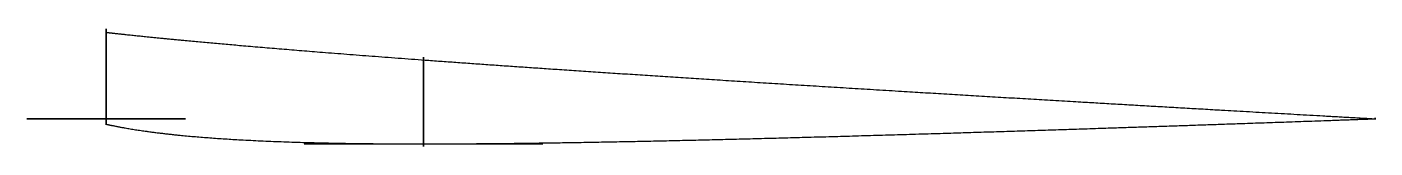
# Model space of a CAD drawing. Header units: centimetres. Extents: x -0.5 to 8, y -0.18 to 0.57.
import ezdxf

# ---------------------------------------------------------------- set-up
doc = ezdxf.new("R2010")
doc.units = ezdxf.units.CM
doc.header["$MEASUREMENT"] = 0
doc.layers.add('', color=7, linetype='Continuous')

msp = doc.modelspace()

# ---------------------------------------------------------------- linework, layer by layer
at = {"layer": ''}
for p, q in [((0, 0), (0, 0.5303, -0.5303)), ((2, 0.3865, -0.651), (2, -0.1265, 0.7586)), ((2, -0.15, 0.75), (2, 0.363, -0.6595)), ((2, -0.15, 0.75), (2, 0.363, -0.6595)), ((2, -0.1735, 0.7414), (2, 0.3395, -0.6681)), ((0, 0), (0, 0, -0.8402)), ((8, 0.005, -0.5), (8, 0.005, 0.1)), ((8, 0, 0.1), (8, 0, -0.5)), ((8, 0, 0.1), (8, 0, -0.5)), ((8, -0.005, 0.1), (8, -0.005, -0.5)), ((1.247, -0.1586, 0.7735), (2.753, -0.1586, 0.7735)), ((2, -0.15, 0.75), (2, -0.15, -0.8157))]:
    msp.add_line(p, q, dxfattribs=at)
at = {"layer": '', "extrusion": (0, 1, 0)}
for radius in [0.5, 0.25]:
    msp.add_circle((0, 0), radius, dxfattribs=at)
at = {"layer": '', "extrusion": (1, 0, 0)}
for centre, radius, start, end in [((0.5303, -0.5303), 0.0375, 203.81099, 23.81099), ((-0.4189, -0.9492), 1.075, 23.81099, 66.18901), ((-0.4189, -0.9492), 1.0375, 23.81099, 66.18901), ((-0.4189, -0.9492), 1, 23.81099, 66.18901), ((0.363, -0.6595, 2), 0.025, 200, 20), ((0, 0), 0.0375, 66.18901, 246.18901), ((0, -0.5, 8), 0.005, 180, 0), ((0, 0.1, 8), 0.005, 0, 180), ((-0.15, 0.75, 2), 0.025, 20, 200)]:
    msp.add_arc(centre, radius, start, end, dxfattribs=at)
at = {"layer": '', "extrusion": (-1, 0, 0)}
for centre, radius, start, end in [((-0.5303, -0.5303), 0.0375, 156.18901, 336.18901), ((-0.363, -0.6595, -2), 0.025, 160, 340), ((0, 0), 0.0375, 293.81099, 113.81099), ((0, -0.5, -8), 0.005, 180, 0), ((0, 0.1, -8), 0.005, 0, 180), ((0.15, 0.75, -2), 0.025, 340, 160)]:
    msp.add_arc(centre, radius, start, end, dxfattribs=at)
at = {"layer": '', "extrusion": (0.067499, 0.960399, -0.270329)}
msp.add_open_spline([(0, 0.5455, -0.5646), (0.0761, 0.537, -0.5757), (0.2366, 0.5199, -0.5965), (0.5022, 0.4934, -0.6242), (0.907, 0.4566, -0.6537), (1.5017, 0.4081, -0.6777), (2.1895, 0.3568, -0.6881), (2.9702, 0.3029, -0.6849), (3.8366, 0.2464, -0.6693), (4.7794, 0.1876, -0.6425), (5.7896, 0.1269, -0.6059), (6.646, 0.077, -0.5696), (7.3134, 0.0388, -0.5387), (7.7693, 0.013, -0.5165), (8, 0, -0.505)], degree=5, dxfattribs=at)
at = {"layer": ''}
msp.add_open_spline([(0, -0.0343, 0.0151), (0.0596, -0.0478, 0.0985), (0.1908, -0.0729, 0.2538), (0.4243, -0.1051, 0.4525), (0.8099, -0.1371, 0.6473), (1.4184, -0.1584, 0.7739), (2.1516, -0.1616, 0.7899), (2.9852, -0.1511, 0.732), (3.8935, -0.1313, 0.6329), (4.8589, -0.1048, 0.5115), (5.8683, -0.0736, 0.3799), (6.7049, -0.0457, 0.2711), (7.3468, -0.0234, 0.1885), (7.7812, -0.0079, 0.1329), (8, 0, 0.105)], degree=5, dxfattribs=at)
for p in [(0, 0), (0, 0), (0, 0), (2, 0), (2, 0), (2, 0), (8, 0)]:
    msp.add_point(p, dxfattribs=at)

doc.saveas('drawing.dxf')
